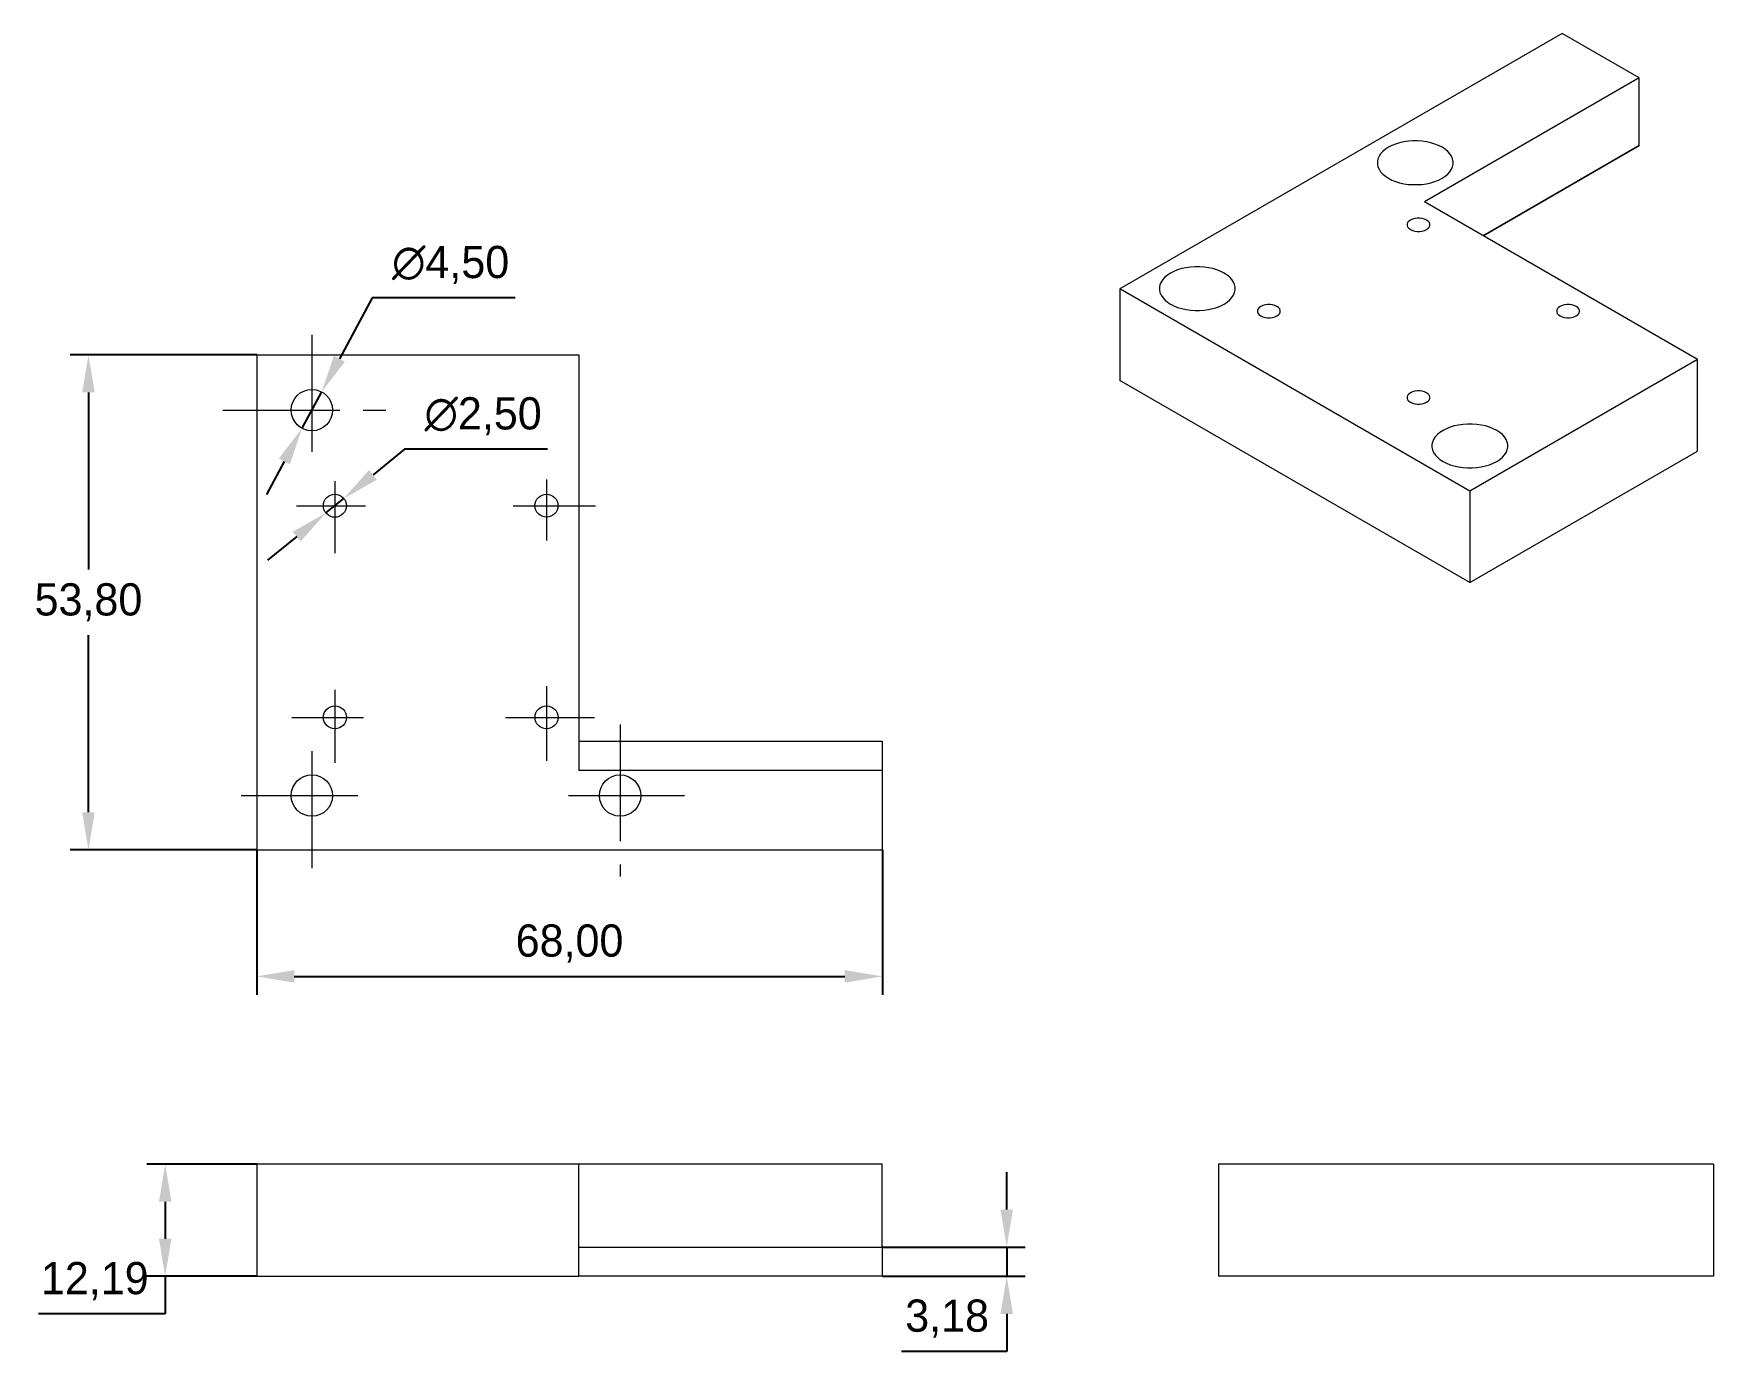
# Model space of a CAD drawing. Header units: millimetres. Extents: x 531 to 713, y 248 to 391.
import ezdxf

# ---------------------------------------------------------------- set-up
doc = ezdxf.new("R2010")
doc.units = ezdxf.units.MM
doc.header["$PDSIZE"] = -1
doc.linetypes.add('CENTERX2', pattern=[20.32, 12.7, -2.54, 2.54, -2.54])
doc.layers.add('中心线层', color=1, linetype='CENTERX2', lineweight=15)
doc.layers.add('文字层', color=3, linetype='Continuous', lineweight=15)
doc.dimstyles.new('ISO-25', dxfattribs={"dimtxt": 2.5, "dimasz": 2.5, "dimexe": 1.25, "dimexo": 0.625, "dimtad": 1, "dimtxsty": 'Standard', "dimcen": 2.5, "dimadec": 0, "dimazin": 0, "dimtfac": 1, "dimtmove": 0, "dimatfit": 3, "dimfxl": 1, "dimarcsym": 0})

# ---------------------------------------------------------------- blocks, each defined once
blk = doc.blocks.new('*D9')
at = {"layer": 'Defpoints', "color": 0, "transparency": 16777216}
for p in [(561.85, 352.04), (559.72, 348.08)]:
    blk.add_point(p, dxfattribs=at)
at = {"layer": '文字层', "color": 0, "lineweight": -2, "transparency": 16777216}
for p, q in [((567.35, 362.26), (563.78, 355.63)), ((582.87, 362.26), (567.35, 362.26)), ((559.72, 348.08), (561.85, 352.04)), ((557.79, 344.48), (555.86, 340.89))]:
    blk.add_line(p, q, dxfattribs=at)
at = {"layer": '文字层', "color": 0, "transparency": 16777216}
for points in [[(563.18, 355.96), (564.38, 355.31), (561.85, 352.04)], [(557.19, 344.81), (558.39, 344.16), (559.72, 348.08)]]:
    blk.add_solid(points, dxfattribs=at)
at = {"layer": '文字层', "color": 0, "transparency": 16777216, "insert": (575.87, 365.83), "char_height": 3.5, "attachment_point": 5}
blk.add_mtext('∅4,50', dxfattribs=at)
blk = doc.blocks.new('*D10')
at = {"layer": 'Defpoints', "color": 0, "transparency": 16777216}
for p in [(564.25, 340.45), (562.31, 338.88)]:
    blk.add_point(p, dxfattribs=at)
at = {"layer": '文字层', "color": 0, "lineweight": -2, "transparency": 16777216}
for p, q in [((570.87, 345.81), (567.43, 343.02)), ((586.4, 345.81), (570.87, 345.81)), ((562.31, 338.88), (564.25, 340.45)), ((559.14, 336.31), (555.97, 333.74))]:
    blk.add_line(p, q, dxfattribs=at)
at = {"layer": '文字层', "color": 0, "transparency": 16777216}
for points in [[(567, 343.55), (567.85, 342.49), (564.25, 340.45)], [(558.71, 336.84), (559.57, 335.78), (562.31, 338.88)]]:
    blk.add_solid(points, dxfattribs=at)
at = {"layer": '文字层', "color": 0, "transparency": 16777216, "insert": (579.4, 349.38), "char_height": 3.5, "attachment_point": 5}
blk.add_mtext('∅2,50', dxfattribs=at)
blk = doc.blocks.new('*D11')
at = {"layer": 'Defpoints', "color": 0, "transparency": 16777216}
for p in [(554.79, 356.06), (536.5, 302.26), (554.79, 302.26)]:
    blk.add_point(p, dxfattribs=at)
at = {"layer": '文字层', "color": 0, "lineweight": -2, "transparency": 16777216}
for p, q in [((554.79, 356.06), (534.5, 356.06)), ((536.5, 351.98), (536.5, 332.73)), ((536.5, 306.34), (536.5, 325.59)), ((554.79, 302.26), (534.5, 302.26))]:
    blk.add_line(p, q, dxfattribs=at)
at = {"layer": '文字层', "color": 0, "transparency": 16777216}
for points in [[(535.82, 351.98), (537.18, 351.98), (536.5, 356.06)], [(535.82, 306.34), (537.18, 306.34), (536.5, 302.26)]]:
    blk.add_solid(points, dxfattribs=at)
at = {"layer": '文字层', "color": 0, "transparency": 16777216, "insert": (536.5, 329.16), "char_height": 3.5, "attachment_point": 5}
blk.add_mtext('53,80', dxfattribs=at)
blk = doc.blocks.new('*D12')
at = {"layer": 'Defpoints', "color": 0, "transparency": 16777216}
for p in [(554.79, 302.26), (622.79, 302.26), (622.79, 288.51)]:
    blk.add_point(p, dxfattribs=at)
at = {"layer": '文字层', "color": 0, "lineweight": -2, "transparency": 16777216}
for p, q in [((554.79, 302.26), (554.79, 286.51)), ((622.79, 302.26), (622.79, 286.51)), ((558.87, 288.51), (618.71, 288.51))]:
    blk.add_line(p, q, dxfattribs=at)
at = {"layer": '文字层', "color": 0, "transparency": 16777216}
for points in [[(558.87, 289.19), (558.87, 287.83), (554.79, 288.51)], [(618.71, 289.19), (618.71, 287.83), (622.79, 288.51)]]:
    blk.add_solid(points, dxfattribs=at)
at = {"layer": '文字层', "color": 0, "transparency": 16777216, "insert": (588.79, 292.08), "char_height": 3.5, "attachment_point": 5}
blk.add_mtext('68,00', dxfattribs=at)
blk = doc.blocks.new('*D13')
at = {"layer": 'Defpoints', "color": 0, "transparency": 16777216}
for p in [(554.79, 268.1), (544.84, 255.91), (554.79, 255.91)]:
    blk.add_point(p, dxfattribs=at)
at = {"layer": '文字层', "color": 0, "lineweight": -2, "transparency": 16777216}
for p, q in [((554.79, 268.1), (542.84, 268.1)), ((544.84, 264.02), (544.84, 259.99)), ((554.79, 255.91), (542.84, 255.91)), ((544.84, 255.91), (544.84, 251.83)), ((544.84, 251.83), (531.07, 251.83))]:
    blk.add_line(p, q, dxfattribs=at)
at = {"layer": '文字层', "color": 0, "transparency": 16777216}
for points in [[(544.16, 264.02), (545.52, 264.02), (544.84, 268.1)], [(544.16, 259.99), (545.52, 259.99), (544.84, 255.91)]]:
    blk.add_solid(points, dxfattribs=at)
at = {"layer": '文字层', "color": 0, "transparency": 16777216, "insert": (537.19, 255.39), "char_height": 3.5, "attachment_point": 5}
blk.add_mtext('12,19', dxfattribs=at)
blk = doc.blocks.new('*D14')
at = {"layer": 'Defpoints', "color": 0, "transparency": 16777216}
for p in [(622.79, 259.08), (622.79, 255.91), (636.31, 255.91)]:
    blk.add_point(p, dxfattribs=at)
at = {"layer": '文字层', "color": 0, "lineweight": -2, "transparency": 16777216}
for p, q in [((636.31, 263.16), (636.31, 267.24)), ((622.79, 259.08), (638.31, 259.08)), ((636.31, 259.08), (636.31, 255.91)), ((622.79, 255.91), (638.31, 255.91)), ((636.31, 251.83), (636.31, 247.75)), ((636.31, 247.75), (624.87, 247.75))]:
    blk.add_line(p, q, dxfattribs=at)
at = {"layer": '文字层', "color": 0, "transparency": 16777216}
for points in [[(635.63, 263.16), (636.99, 263.16), (636.31, 259.08)], [(635.63, 251.83), (636.99, 251.83), (636.31, 255.91)]]:
    blk.add_solid(points, dxfattribs=at)
at = {"layer": '文字层', "color": 0, "transparency": 16777216, "insert": (629.83, 251.31), "char_height": 3.5, "attachment_point": 5}
blk.add_mtext('3,18', dxfattribs=at)

msp = doc.modelspace()

# ---------------------------------------------------------------- linework, layer by layer
at = {"color": 7, "linetype": 'Continuous', "lineweight": 15}
for p, q in [((696.692, 390.98), (648.609, 363.222)), ((705.036, 386.163), (696.692, 390.98)), ((705.036, 386.163), (681.702, 372.693)), ((705.036, 378.801), (705.036, 386.163)), ((688.079, 369.011), (705.036, 378.801)), ((705.036, 378.801), (702.791, 377.504)), ((702.791, 377.504), (688.079, 369.011)), ((711.4, 355.548), (681.702, 372.693)), ((686.651, 341.261), (648.609, 363.222)), ((648.609, 363.222), (648.609, 353.267)), ((554.786, 356.06), (589.786, 356.06)), ((554.786, 356.06), (554.786, 302.26)), ((589.786, 356.06), (589.786, 310.885)), ((711.4, 355.548), (686.651, 341.261)), ((711.4, 345.593), (711.4, 355.548)), ((686.651, 331.306), (648.609, 353.267)), ((686.651, 331.306), (711.4, 345.593)), ((686.651, 341.261), (686.651, 331.306)), ((589.786, 314.06), (622.786, 314.06)), ((622.786, 314.06), (622.786, 310.885)), ((622.786, 310.885), (589.786, 310.885)), ((622.786, 310.885), (622.786, 302.26)), ((554.786, 302.26), (622.786, 302.26)), ((554.786, 268.1), (554.786, 255.908)), ((589.786, 268.1), (554.786, 268.1)), ((589.786, 255.908), (589.786, 268.1)), ((622.786, 268.1), (589.786, 268.1)), ((622.786, 259.083), (622.786, 268.1)), ((713.121, 268.1), (659.321, 268.1)), ((659.321, 268.1), (659.321, 255.908)), ((713.121, 268.1), (713.121, 255.908)), ((589.786, 259.083), (622.786, 259.083)), ((622.786, 259.083), (622.786, 255.908)), ((554.786, 255.908), (589.786, 255.908)), ((622.786, 255.908), (589.786, 255.908)), ((713.121, 255.908), (659.321, 255.908))]:
    msp.add_line(p, q, dxfattribs=at)
at = {"color": 7, "linetype": 'Continuous', "lineweight": 15, "flags": 128}
for points in [[(683.629, 375.254), (683.959, 375.469), (684.242, 375.706), (684.473, 375.961), (684.65, 376.229), (684.769, 376.509), (684.829, 376.794), (684.829, 377.082), (684.769, 377.367), (684.65, 377.646), (684.473, 377.915), (684.242, 378.17), (683.959, 378.407), (683.629, 378.622), (683.256, 378.812), (682.846, 378.976), (682.405, 379.109), (681.939, 379.211), (681.455, 379.28), (680.961, 379.315), (680.463, 379.315), (679.968, 379.28), (679.485, 379.211), (679.019, 379.109), (678.578, 378.976), (678.168, 378.812), (677.795, 378.622), (677.465, 378.407), (677.182, 378.17), (676.95, 377.915), (676.774, 377.646), (676.654, 377.367), (676.594, 377.082), (676.594, 376.794), (676.654, 376.509), (676.774, 376.229), (676.95, 375.961), (677.182, 375.706), (677.465, 375.469), (677.795, 375.254), (678.168, 375.063), (678.578, 374.9), (679.019, 374.766), (679.485, 374.664), (679.968, 374.596), (680.463, 374.561), (680.961, 374.561), (681.455, 374.596), (681.939, 374.664), (682.405, 374.766), (682.846, 374.9), (683.256, 375.063), (683.629, 375.254)], [(681.952, 369.692), (682.127, 369.819), (682.248, 369.964), (682.311, 370.122), (682.311, 370.283), (682.248, 370.441), (682.127, 370.586), (681.952, 370.713), (681.734, 370.813), (681.481, 370.884), (681.209, 370.92), (680.929, 370.92), (680.656, 370.884), (680.404, 370.813), (680.185, 370.713), (680.01, 370.586), (679.889, 370.441), (679.826, 370.283), (679.826, 370.122), (679.889, 369.964), (680.01, 369.819), (680.185, 369.692), (680.404, 369.591), (680.656, 369.521), (680.929, 369.485), (681.209, 369.485), (681.481, 369.521), (681.734, 369.591), (681.952, 369.692)], [(659.941, 361.579), (660.271, 361.794), (660.554, 362.031), (660.785, 362.286), (660.962, 362.555), (661.081, 362.834), (661.141, 363.119), (661.141, 363.407), (661.081, 363.692), (660.962, 363.972), (660.785, 364.24), (660.554, 364.495), (660.271, 364.732), (659.941, 364.947), (659.568, 365.138), (659.158, 365.301), (658.717, 365.435), (658.251, 365.537), (657.767, 365.605), (657.273, 365.64), (656.775, 365.64), (656.28, 365.605), (655.797, 365.537), (655.331, 365.435), (654.89, 365.301), (654.48, 365.138), (654.107, 364.947), (653.777, 364.732), (653.494, 364.495), (653.262, 364.24), (653.085, 363.972), (652.966, 363.692), (652.906, 363.407), (652.906, 363.119), (652.966, 362.834), (653.085, 362.555), (653.262, 362.286), (653.494, 362.031), (653.777, 361.794), (654.107, 361.579), (654.48, 361.389), (654.89, 361.225), (655.331, 361.092), (655.797, 360.99), (656.28, 360.921), (656.775, 360.886), (657.273, 360.886), (657.767, 360.921), (658.251, 360.99), (658.717, 361.092), (659.158, 361.225), (659.568, 361.389), (659.941, 361.579)], [(665.686, 360.304), (665.86, 360.43), (665.982, 360.575), (666.044, 360.733), (666.044, 360.895), (665.982, 361.052), (665.86, 361.198), (665.686, 361.324), (665.467, 361.425), (665.215, 361.495), (664.942, 361.531), (664.662, 361.531), (664.389, 361.495), (664.137, 361.425), (663.918, 361.324), (663.744, 361.198), (663.622, 361.052), (663.56, 360.895), (663.56, 360.733), (663.622, 360.575), (663.744, 360.43), (663.918, 360.304), (664.137, 360.203), (664.389, 360.133), (664.662, 360.097), (664.942, 360.097), (665.215, 360.133), (665.467, 360.203), (665.686, 360.304)], [(698.216, 360.302), (698.39, 360.428), (698.512, 360.574), (698.574, 360.731), (698.574, 360.893), (698.512, 361.05), (698.39, 361.196), (698.216, 361.322), (697.997, 361.423), (697.745, 361.493), (697.472, 361.529), (697.192, 361.529), (696.919, 361.493), (696.667, 361.423), (696.448, 361.322), (696.274, 361.196), (696.152, 361.05), (696.09, 360.893), (696.09, 360.731), (696.152, 360.574), (696.274, 360.428), (696.448, 360.302), (696.667, 360.201), (696.919, 360.131), (697.192, 360.095), (697.472, 360.095), (697.745, 360.131), (697.997, 360.201), (698.216, 360.302)], [(681.949, 350.913), (682.124, 351.039), (682.245, 351.185), (682.308, 351.342), (682.308, 351.504), (682.245, 351.662), (682.124, 351.807), (681.949, 351.934), (681.731, 352.034), (681.478, 352.104), (681.205, 352.14), (680.926, 352.14), (680.653, 352.104), (680.4, 352.034), (680.182, 351.934), (680.007, 351.807), (679.886, 351.662), (679.823, 351.504), (679.823, 351.342), (679.886, 351.185), (680.007, 351.039), (680.182, 350.913), (680.4, 350.812), (680.653, 350.742), (680.926, 350.706), (681.205, 350.706), (681.478, 350.742), (681.731, 350.812), (681.949, 350.913)], [(689.568, 344.475), (689.899, 344.691), (690.182, 344.927), (690.413, 345.182), (690.59, 345.451), (690.709, 345.73), (690.769, 346.016), (690.769, 346.303), (690.709, 346.589), (690.59, 346.868), (690.413, 347.137), (690.182, 347.391), (689.899, 347.628), (689.568, 347.843), (689.195, 348.034), (688.786, 348.197), (688.344, 348.331), (687.879, 348.433), (687.395, 348.502), (686.901, 348.536), (686.402, 348.536), (685.908, 348.502), (685.424, 348.433), (684.959, 348.331), (684.517, 348.197), (684.108, 348.034), (683.735, 347.843), (683.404, 347.628), (683.121, 347.391), (682.89, 347.137), (682.713, 346.868), (682.594, 346.589), (682.534, 346.303), (682.534, 346.016), (682.594, 345.73), (682.713, 345.451), (682.89, 345.182), (683.121, 344.927), (683.404, 344.691), (683.735, 344.475), (684.108, 344.285), (684.517, 344.121), (684.959, 343.988), (685.424, 343.886), (685.908, 343.817), (686.402, 343.782), (686.901, 343.782), (687.395, 343.817), (687.879, 343.886), (688.344, 343.988), (688.786, 344.121), (689.195, 344.285), (689.568, 344.475)]]:
    msp.add_lwpolyline(points, dxfattribs=at)
at = {"color": 7, "linetype": 'Continuous', "lineweight": 15}
for centre, radius in [((560.786, 350.06), 2.25), ((563.283, 339.662), 1.25), ((586.286, 339.664), 1.25), ((563.286, 316.66), 1.25), ((586.288, 316.662), 1.25), ((560.786, 308.16), 2.25), ((594.286, 308.16), 2.25)]:
    msp.add_circle(centre, radius, dxfattribs=at)
at = {"layer": '中心线层'}
for p, q in [((560.786, 358.235), (560.786, 343.152)), ((551.11, 350.06), (568.808, 350.06)), ((563.283, 342.319), (563.283, 334.518)), ((586.286, 342.527), (586.286, 335.87)), ((559.126, 339.662), (566.622, 339.662)), ((582.654, 339.664), (591.607, 339.664)), ((563.286, 319.643), (563.286, 311.737)), ((586.288, 320.059), (586.288, 311.945)), ((558.606, 316.66), (566.414, 316.66)), ((581.821, 316.662), (591.503, 316.662)), ((594.286, 315.898), (594.286, 299.358)), ((560.786, 312.985), (560.786, 299.982)), ((553.088, 308.16), (567.038, 308.16)), ((588.692, 308.16), (601.289, 308.16))]:
    msp.add_line(p, q, dxfattribs=at)

# ---------------------------------------------------------------- dimensions: what is measured, and where the dimension line sits
at = {"layer": '文字层'}
for p1, p2, picture, middle in [((559.72, 348.078), (561.851, 352.041), '*D9', (575.87, 362.26)), ((562.312, 338.875), (564.255, 340.449), '*D10', (579.398, 345.81))]:
    dim = msp.add_diameter_dim_2p(p1=p1, p2=p2, dimstyle='ISO-25', override={"dimtxt": 3.5, "dimasz": 4.08, "dimexe": 2, "dimexo": 0, "dimgap": 1.524, "dimtih": 1, "dimtoh": 1, "dimzin": 0, "dimadec": 2, "dimtzin": 0}, dxfattribs=at)
    dim.commit()
    dim.dimension.update_dxf_attribs({"geometry": picture, "text_midpoint": middle, "dimtype": 163})
for base, p1, p2, angle, picture, middle in [((536.502, 302.26), (554.786, 356.06), (554.786, 302.26), 90, '*D11', (536.502, 329.16)), ((544.842, 255.908), (554.786, 268.1), (554.786, 255.908), 270, '*D13', (537.193, 255.393)), ((636.311723118, 255.907710408), (622.785567116, 259.082710408), (622.785567116, 255.907710408), 90, '*D14', (629.829389785, 251.313377074))]:
    dim = msp.add_linear_dim(base=base, p1=p1, p2=p2, angle=angle, dimstyle='ISO-25', override={"dimtxt": 3.5, "dimasz": 4.08, "dimexe": 2, "dimexo": 0, "dimgap": 1.524, "dimtih": 1, "dimtoh": 1, "dimzin": 0, "dimadec": 2, "dimtzin": 0}, dxfattribs=at)
    dim.commit()
    dim.dimension.update_dxf_attribs({"geometry": picture, "text_midpoint": middle})
dim = msp.add_linear_dim(base=(622.786, 288.513), p1=(554.786, 302.26), p2=(622.786, 302.26), dimstyle='ISO-25', override={"dimtxt": 3.5, "dimasz": 4.08, "dimexe": 2, "dimexo": 0, "dimgap": 1.524, "dimtih": 1, "dimtoh": 1, "dimzin": 0, "dimadec": 2, "dimtzin": 0}, dxfattribs=at)
dim.commit()
dim.dimension.update_dxf_attribs({"geometry": '*D12', "text_midpoint": (588.786, 292.078)})

doc.saveas('drawing.dxf')
